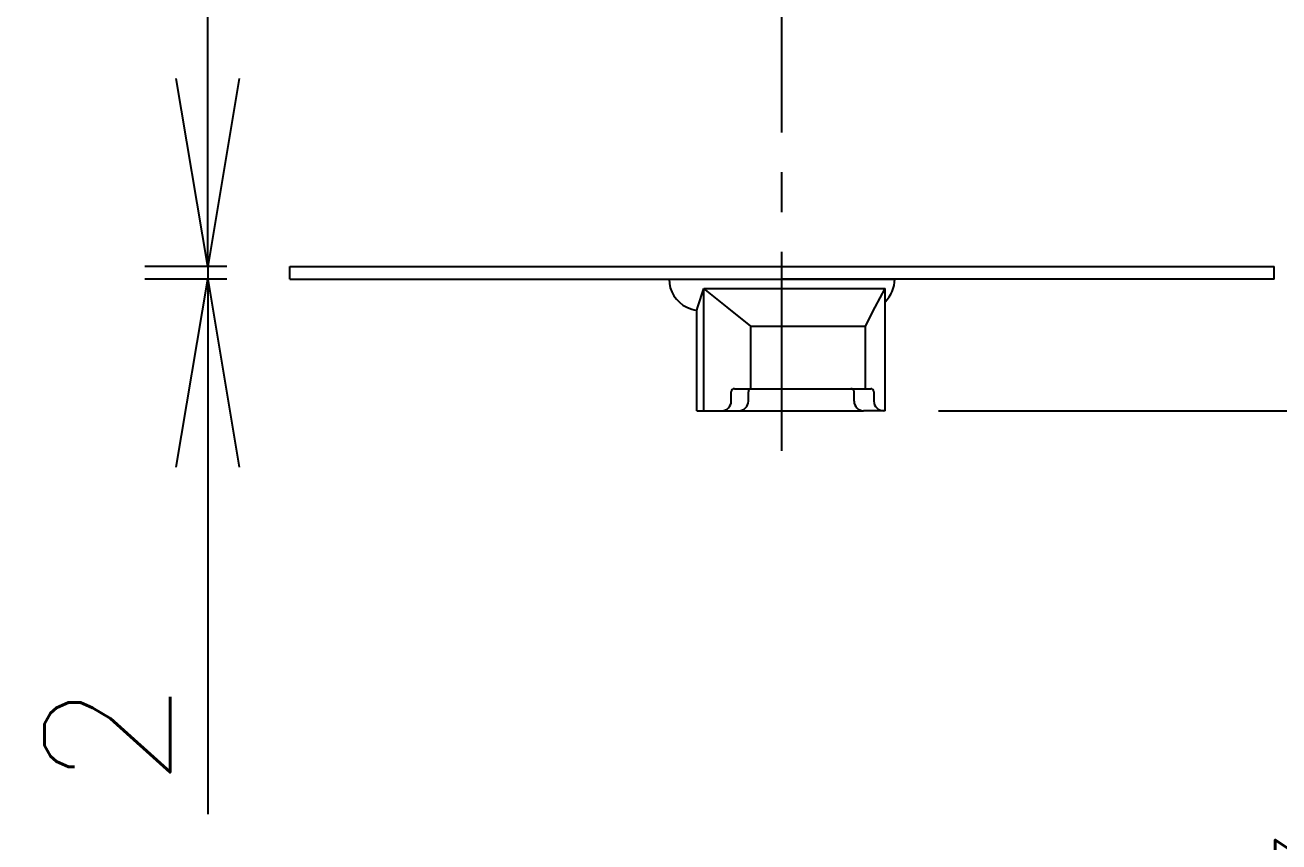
# Model space of a CAD drawing. Extents: x 115 to 2025, y 0 to 1377.
# Drawn here: x 691.1 to 791.1, y 1118.3 to 1183.4 of the extents above; entities that cross this region are included whole.
import ezdxf

# ---------------------------------------------------------------- set-up
doc = ezdxf.new("R2010")
doc.units = 0
doc.header["$LTSCALE"] = 0.5
doc.header["$PDMODE"] = 3
doc.linetypes.add('CENTER', pattern=[50.8, 31.75, -6.35, 6.35, -6.35])
doc.layers.get('0').update_dxf_attribs({"linetype": 'CONTINUOUS'})
doc.layers.get('DEFPOINTS').update_dxf_attribs({"linetype": 'CONTINUOUS'})
doc.layers.add('DANMEN', color=7, linetype='CONTINUOUS')
doc.layers.add('SUNPOU', color=7, linetype='CONTINUOUS')
doc.styles.get("Standard").update_dxf_attribs({"font": 'ROMANS', "bigfont": 'EXTFONT.shx'})
doc.dimstyles.new('STYLE_1', dxfattribs={"dimscale": 5, "dimtxt": 2, "dimasz": 3, "dimexe": 1, "dimexo": 1, "dimgap": 0.6, "dimtad": 3, "dimdec": 0, "dimlfac": 2, "dimzin": 0, "dimdsep": 46, "dimtxsty": 'STANDARD', "dimblk1": 'OPEN', "dimblk2": 'OPEN', "dimsah": 1, "dimcen": 1.5, "dimadec": 0, "dimazin": 0, "dimtfac": 1, "dimtdec": 0, "dimtmove": 0, "dimatfit": 0, "dimldrblk": 'DOTSMALL', "dimfxl": 1, "dimtvp": 1, "dimtolj": 1, "dimtzin": 0, "dimarcsym": 0})

# ---------------------------------------------------------------- blocks, each defined once
blk = doc.blocks.new('_OPEN')
at = {"color": 0, "linetype": 'ByBlock'}
for p, q in [((-1, 0.1667), (0, 0)), ((0, 0), (-1, -0.1667)), ((0, 0), (-1, 0))]:
    blk.add_line(p, q, dxfattribs=at)
blk = doc.blocks.new('*D32')
at = {"layer": 'DEFPOINTS', "color": 0}
for p in [(790.696, 1164.179), (803.79, 1164.179), (758.946, 1152.679)]:
    blk.add_point(p, dxfattribs=at)
at = {"layer": 'SUNPOU', "color": 0, "lineweight": -2}
for p, q in [((803.79, 1179.179), (803.79, 1194.179)), ((795.696, 1164.179), (808.79, 1164.179)), ((803.79, 1164.179), (803.79, 1152.679)), ((763.946, 1152.679), (808.79, 1152.679)), ((803.79, 1137.679), (803.79, 1100.488))]:
    blk.add_line(p, q, dxfattribs=at)
at = {"layer": 'SUNPOU', "color": 0, "lineweight": -2, "xscale": 15, "yscale": 15, "zscale": 15}
for p, rotation in [((803.79, 1164.179), 270), ((803.79, 1152.679), 90)]:
    blk.add_blockref('_OPEN', p, dxfattribs=dict(at, rotation=rotation))
at = {"layer": 'SUNPOU', "color": 0, "insert": (795.79, 1111.584), "char_height": 10, "attachment_point": 5, "rotation": 90}
blk.add_mtext('\\A1;23', dxfattribs=at)
blk = doc.blocks.new('_DotSmall')
at = {"color": 0, "linetype": 'ByBlock', "const_width": 0.5}
blk.add_lwpolyline([(-0.0625, 0, 1), (0.0625, 0, 1)], format="xyb", close=True, dxfattribs=at)
blk = doc.blocks.new('*D31')
at = {"layer": 'DEFPOINTS', "color": 0}
for p in [(712.196, 1164.179), (705.656, 1163.179), (712.196, 1163.179)]:
    blk.add_point(p, dxfattribs=at)
at = {"layer": 'SUNPOU', "color": 0, "lineweight": -2}
for p, q in [((705.656, 1179.179), (705.656, 1194.179)), ((707.196, 1164.179), (700.656, 1164.179)), ((705.656, 1164.179), (705.656, 1163.179)), ((707.196, 1163.179), (700.656, 1163.179)), ((705.656, 1148.179), (705.656, 1120.512))]:
    blk.add_line(p, q, dxfattribs=at)
at = {"layer": 'SUNPOU', "color": 0, "lineweight": -2, "xscale": 15, "yscale": 15, "zscale": 15}
for p, rotation in [((705.656, 1164.179), 270), ((705.656, 1163.179), 90)]:
    blk.add_blockref('_OPEN', p, dxfattribs=dict(at, rotation=rotation))
at = {"layer": 'SUNPOU', "color": 0, "insert": (697.656, 1126.845), "char_height": 10, "attachment_point": 5, "rotation": 90}
blk.add_mtext('\\A1;2', dxfattribs=at)

msp = doc.modelspace()

# ---------------------------------------------------------------- linework, layer by layer
at = {"color": 2}
for p, q in [((712.196, 1163.179), (712.196, 1164.179)), ((712.196, 1164.179), (790.696, 1164.179)), ((790.696, 1163.179), (790.696, 1164.179)), ((712.196, 1163.179), (751.446, 1163.179)), ((742.446, 1163.179), (760.446, 1163.179)), ((790.696, 1163.179), (751.446, 1163.179)), ((744.751, 1160.949), (745.212, 1162.429)), ((745.212, 1160.929), (745.212, 1162.429)), ((747.088, 1160.929), (745.212, 1162.429)), ((745.212, 1162.429), (759.672, 1162.429)), ((758.894, 1160.929), (759.672, 1162.429)), ((759.672, 1160.929), (759.672, 1162.429)), ((744.672, 1160.694), (744.751, 1160.949)), ((745.212, 1152.679), (745.212, 1160.929)), ((748.965, 1159.429), (747.088, 1160.929)), ((758.115, 1159.429), (758.894, 1160.929)), ((759.672, 1152.679), (759.672, 1160.929)), ((744.672, 1152.679), (744.672, 1160.694)), ((748.965, 1154.429), (748.965, 1159.429)), ((748.965, 1159.429), (758.115, 1159.429)), ((758.115, 1154.429), (758.115, 1159.429)), ((747.406, 1153.429), (747.406, 1154.179)), ((747.656, 1154.429), (758.535, 1154.429)), ((748.774, 1153.429), (748.774, 1154.179)), ((757.207, 1153.429), (757.207, 1154.179)), ((758.785, 1154.179), (758.785, 1153.429)), ((744.672, 1152.679), (748.024, 1152.679)), ((748.024, 1152.679), (757.957, 1152.679)), ((759.672, 1152.679), (757.957, 1152.679))]:
    msp.add_line(p, q, dxfattribs=at)
for centre, radius, start, end in [((744.946, 1163.179), 2.5, 180, 244.15807), ((757.946, 1163.179), 2.5, 313.64688, 0), ((744.946, 1163.179), 2.5, 244.15807, 263.6969), ((747.656, 1154.179), 0.25, 90, 180), ((749.024, 1154.179), 0.25, 90, 180), ((756.957, 1154.179), 0.25, 0, 90), ((758.535, 1154.179), 0.25, 0, 90), ((746.656, 1153.429), 0.75, 270, 0), ((748.024, 1153.429), 0.75, 270, 0), ((757.957, 1153.429), 0.75, 180, 270), ((759.535, 1153.429), 0.75, 180, 270)]:
    msp.add_arc(centre, radius, start, end, dxfattribs=at)
at = {"layer": 'DANMEN', "color": 2, "linetype": 'CENTER'}
msp.add_line((751.446, 1149.466), (751.446, 1266.419), dxfattribs=at)

# ---------------------------------------------------------------- dimensions: what is measured, and where the dimension line sits
at = {"layer": 'SUNPOU'}
dim = msp.add_linear_dim(base=(705.656, 1163.179), p1=(712.196, 1164.179), p2=(712.196, 1163.179), angle=90, dimstyle='STYLE_1', dxfattribs=at)
dim.commit()
dim.dimension.update_dxf_attribs({"geometry": '*D31', "text_midpoint": (697.656, 1126.845)})
dim = msp.add_linear_dim(base=(803.79, 1164.179), p1=(758.946, 1152.679), p2=(790.696, 1164.179), angle=90, dimstyle='STYLE_1', dxfattribs=at)
dim.commit()
dim.dimension.update_dxf_attribs({"geometry": '*D32', "text_midpoint": (803.79, 1111.584), "dimtype": 160})

doc.saveas('drawing.dxf')
